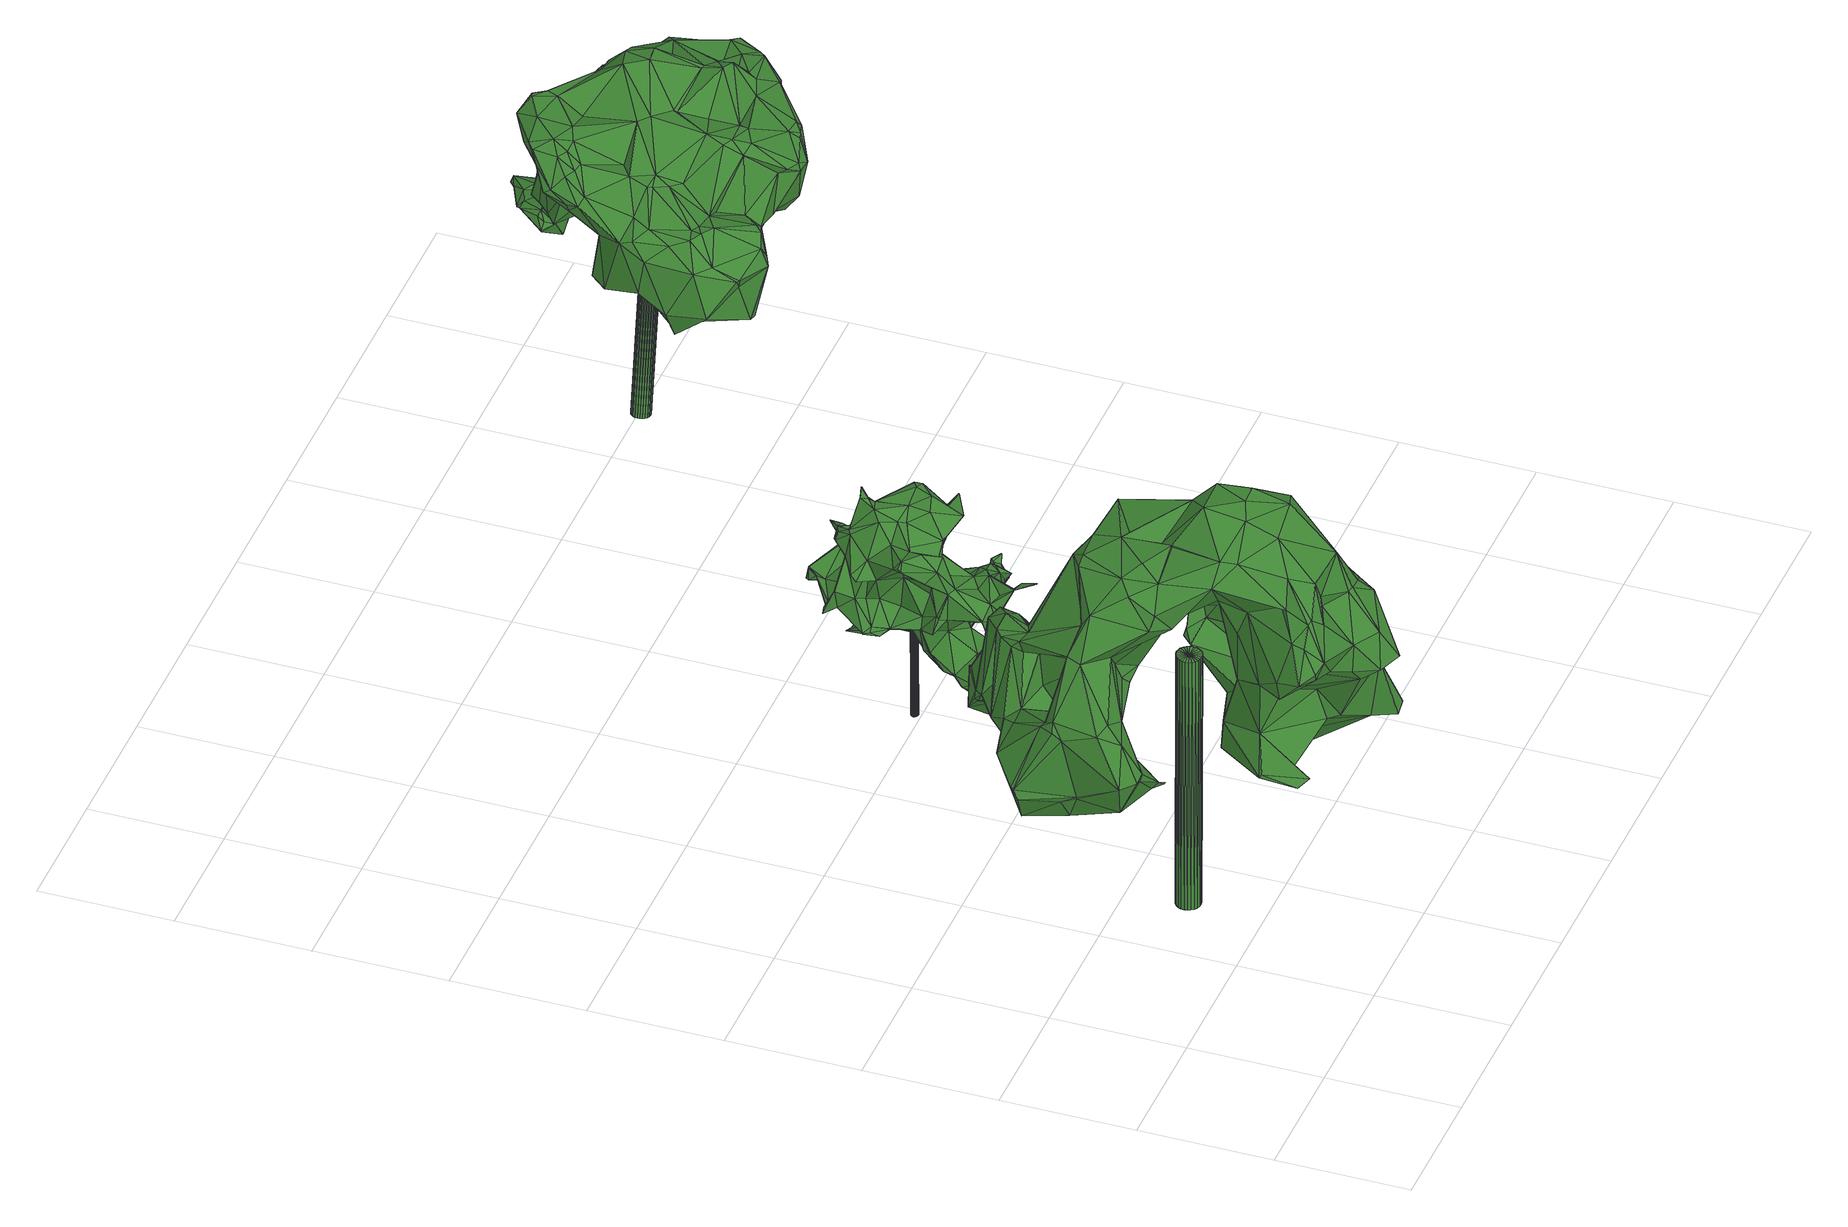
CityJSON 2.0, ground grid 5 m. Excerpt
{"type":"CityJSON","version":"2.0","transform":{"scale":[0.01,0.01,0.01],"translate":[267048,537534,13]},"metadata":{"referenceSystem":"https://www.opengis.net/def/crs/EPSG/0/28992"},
"CityObjects":{
"tree1":{"type":"SolitaryVegetationObject","attributes":{"gtid":141,"crown_width_m":13.5,"crown_median_z":24.14,"crown_r50_m":0.479,"crown_porosity":0.883,"trunk_H_m":10.76,"trunk_DBH_m":0.924,"trunk_radius_m":0.462,"trunk_base_height_m":13.38,"original_gtid":"157"},"geometry":[{"type":"Solid","lod":"3","boundaries":[[[[0,1,2]],[[0,3,1]],[[4,5,6]],[[7,8,9]],[[10,11,12]],[[13,14,15]],[[16,17,18]],[[19,20,21]],[[22,23,24]],[[25,26,27]],[[28,29,30]],[[31,32,33]],[[34,35,36]],[[20,37,26]],[[38,39,40]],[[21,41,42]],[[43,44,45]],[[46,47,48]],[[49,50,51]],[[52,48,53]],[[54,51,55]],[[56,57,16]],[[53,48,47]],[[58,42,59]],[[60,61,62]],[[60,62,63]],[[64,65,66]],[[67,68,69]],[[20,70,37]],[[20,19,70]],[[71,48,52]],[[72,73,74]],[[75,76,77]],[[78,79,80]],[[1,81,2]],[[82,83,84]],[[63,85,60]],[[86,87,88]],[[89,90,91]],[[92,93,94]],[[95,96,97]],[[98,99,100]],[[101,102,103]],[[104,105,106]],[[107,106,105]],[[108,56,18]],[[109,78,110]],[[89,78,109]],[[38,111,39]],[[54,40,39]],[[112,113,114]],[[115,5,116]],[[8,7,81]],[[35,117,36]],[[45,44,118]],[[119,118,44]],[[60,110,61]],[[110,78,61]],[[120,69,121]],[[122,120,121]],[[59,123,58]],[[109,124,125]],[[110,124,109]],[[126,127,94]],[[117,118,36]],[[80,61,78]],[[1,8,81]],[[59,42,128]],[[62,61,80]],[[129,130,131]],[[16,57,132]],[[15,133,134]],[[22,135,74]],[[136,10,12]],[[5,115,137]],[[5,137,138]],[[139,11,99]],[[70,140,141]],[[142,84,83]],[[9,143,127]],[[83,144,142]],[[3,137,1]],[[145,50,49]],[[146,147,148]],[[91,149,144]],[[142,144,149]],[[1,137,150]],[[151,152,153]],[[154,152,151]],[[155,13,156]],[[132,57,157]],[[31,158,32]],[[114,92,112]],[[134,133,159]],[[15,159,133]],[[51,54,53]],[[49,51,53]],[[160,36,161]],[[162,8,163]],[[162,163,63]],[[108,147,146]],[[164,105,104]],[[165,166,167]],[[42,58,21]],[[19,21,58]],[[120,168,25]],[[96,169,170]],[[47,49,53]],[[17,148,147]],[[171,172,173]],[[170,173,172]],[[164,174,84]],[[82,84,174]],[[175,82,174]],[[66,97,64]],[[138,137,3]],[[176,157,177]],[[176,177,164]],[[119,164,104]],[[164,88,176]],[[12,11,139]],[[46,30,47]],[[178,47,30]],[[123,179,58]],[[69,180,121]],[[180,69,68]],[[177,181,175]],[[157,57,181]],[[50,182,51]],[[47,145,49]],[[183,145,47]],[[81,7,184]],[[30,46,28]],[[70,67,37]],[[53,54,52]],[[124,85,116]],[[81,184,2]],[[139,185,186]],[[187,188,184]],[[189,98,190]],[[191,102,192]],[[102,193,192]],[[177,157,181]],[[57,175,181]],[[56,175,57]],[[2,194,0]],[[195,194,2]],[[135,72,74]],[[196,127,197]],[[94,127,196]],[[23,198,24]],[[138,3,199]],[[200,201,202]],[[203,204,205]],[[204,66,205]],[[54,71,52]],[[206,111,38]],[[112,92,131]],[[66,65,14]],[[90,34,160]],[[90,160,91]],[[198,23,172]],[[99,207,100]],[[115,116,85]],[[115,85,63]],[[60,85,110]],[[110,85,124]],[[27,120,25]],[[69,120,27]],[[50,183,182]],[[183,50,145]],[[208,51,182]],[[208,182,10]],[[123,209,210]],[[127,126,9]],[[173,169,117]],[[92,196,131]],[[199,211,212]],[[213,10,136]],[[214,215,216]],[[120,122,167]],[[182,217,10]],[[125,218,219]],[[220,190,221]],[[54,222,71]],[[170,74,73]],[[170,73,96]],[[165,215,214]],[[189,195,223]],[[130,224,131]],[[88,164,44]],[[221,225,226]],[[141,226,225]],[[131,193,112]],[[22,74,23]],[[227,228,229]],[[227,229,184]],[[71,222,230]],[[20,231,21]],[[9,232,143]],[[8,143,232]],[[8,232,9]],[[158,233,32]],[[234,233,158]],[[114,93,92]],[[111,222,39]],[[64,235,233]],[[159,65,64]],[[100,190,98]],[[180,190,100]],[[19,140,70]],[[101,236,102]],[[222,54,39]],[[119,44,164]],[[101,237,236]],[[31,94,158]],[[126,94,31]],[[95,169,96]],[[43,45,95]],[[0,141,140]],[[192,238,191]],[[112,193,113]],[[0,199,3]],[[157,87,132]],[[158,93,239]],[[131,79,240]],[[146,241,191]],[[242,222,206]],[[212,138,199]],[[212,5,138]],[[15,65,159]],[[86,155,243]],[[150,163,8]],[[83,82,244]],[[38,245,210]],[[245,38,246]],[[47,178,217]],[[153,219,198]],[[10,217,11]],[[11,217,247]],[[76,198,219]],[[136,12,186]],[[38,210,206]],[[55,51,248]],[[55,248,10]],[[140,199,0]],[[165,249,250]],[[164,84,105]],[[233,239,159]],[[74,170,172]],[[45,169,95]],[[238,244,82]],[[82,146,238]],[[210,251,123]],[[116,218,124]],[[222,111,206]],[[4,6,235]],[[99,11,247]],[[252,4,75]],[[153,152,125]],[[253,88,44]],[[118,117,169]],[[118,169,45]],[[143,254,197]],[[127,143,197]],[[9,187,7]],[[184,7,187]],[[180,68,221]],[[17,108,18]],[[123,255,209]],[[154,35,256]],[[154,256,109]],[[16,257,17]],[[148,17,257]],[[132,257,16]],[[109,256,258]],[[34,258,256]],[[100,247,259]],[[27,67,69]],[[185,223,184]],[[229,185,184]],[[40,213,38]],[[148,243,260]],[[155,260,243]],[[91,240,89]],[[160,34,36]],[[67,225,68]],[[104,118,119]],[[104,106,118]],[[116,5,77]],[[252,77,5]],[[188,261,31]],[[36,118,161]],[[171,198,172]],[[146,148,241]],[[134,239,93]],[[139,186,12]],[[159,64,233]],[[213,55,10]],[[259,121,100]],[[100,121,180]],[[129,144,130]],[[262,263,32]],[[130,144,192]],[[212,263,5]],[[23,74,172]],[[106,149,160]],[[106,142,149]],[[101,103,264]],[[251,265,123]],[[211,140,179]],[[135,75,4]],[[22,75,135]],[[193,131,224]],[[97,204,266]],[[97,266,200]],[[211,265,263]],[[237,101,264]],[[200,266,201]],[[201,266,204]],[[37,67,26]],[[27,26,67]],[[195,141,194]],[[195,189,141]],[[54,55,40]],[[213,40,55]],[[41,21,267]],[[21,231,267]],[[180,221,190]],[[157,176,87]],[[178,247,217]],[[66,204,97]],[[144,83,244]],[[192,193,224]],[[224,130,192]],[[95,97,43]],[[149,91,160]],[[43,202,253]],[[202,203,253]],[[205,66,155]],[[89,240,79]],[[16,18,56]],[[238,146,191]],[[211,199,140]],[[102,191,103]],[[165,250,209]],[[209,250,210]],[[42,41,128]],[[268,215,128]],[[128,215,59]],[[97,200,202]],[[97,202,43]],[[84,142,105]],[[107,105,142]],[[204,203,202]],[[204,202,201]],[[58,179,19]],[[107,142,106]],[[122,249,165]],[[165,214,216]],[[216,268,165]],[[41,167,166]],[[41,166,268]],[[216,215,268]],[[94,93,158]],[[106,160,161]],[[89,79,78]],[[257,132,87]],[[28,269,29]],[[259,29,269]],[[209,215,165]],[[211,123,265]],[[120,167,168]],[[89,258,90]],[[70,225,67]],[[255,59,215]],[[47,217,183]],[[270,13,134]],[[13,270,156]],[[41,267,167]],[[168,167,267]],[[26,25,231]],[[26,231,20]],[[185,139,223]],[[248,51,208]],[[248,208,10]],[[252,75,77]],[[153,125,219]],[[268,166,165]],[[136,271,213]],[[62,143,63]],[[131,196,79]],[[80,79,196]],[[94,196,92]],[[1,150,8]],[[241,148,272]],[[241,272,264]],[[206,273,242]],[[0,194,141]],[[153,198,171]],[[38,271,246]],[[123,211,179]],[[255,215,209]],[[93,114,264]],[[274,203,275]],[[274,275,88]],[[237,264,114]],[[211,263,212]],[[106,161,118]],[[15,14,65]],[[134,93,270]],[[175,56,108]],[[175,108,82]],[[62,80,254]],[[143,62,254]],[[117,171,173]],[[108,146,82]],[[242,46,48]],[[177,174,164]],[[175,174,177]],[[231,168,267]],[[90,258,34]],[[231,25,168]],[[122,165,167]],[[228,31,33]],[[245,33,32]],[[43,253,44]],[[35,171,117]],[[196,254,80]],[[196,197,254]],[[228,188,31]],[[227,188,228]],[[184,188,227]],[[126,261,9]],[[187,261,188]],[[187,9,261]],[[126,31,261]],[[178,30,247]],[[134,13,15]],[[86,88,275]],[[137,115,276]],[[156,260,155]],[[99,223,139]],[[98,223,99]],[[98,189,223]],[[277,141,220]],[[277,220,221]],[[59,255,123]],[[159,239,134]],[[184,195,2]],[[223,195,184]],[[28,46,269]],[[141,278,226]],[[48,71,230]],[[242,48,230]],[[242,230,222]],[[63,163,115]],[[75,279,76]],[[66,14,155]],[[13,155,14]],[[137,276,163]],[[115,163,276]],[[176,88,87]],[[19,179,140]],[[205,275,203]],[[114,236,237]],[[236,114,102]],[[144,280,192]],[[96,73,97]],[[100,207,247]],[[64,72,235]],[[210,245,251]],[[99,247,207]],[[235,72,4]],[[4,72,135]],[[169,173,170]],[[97,73,64]],[[72,64,73]],[[198,279,24]],[[76,279,198]],[[277,278,141]],[[221,68,225]],[[144,129,91]],[[131,91,129]],[[91,131,240]],[[234,158,239]],[[234,239,233]],[[141,189,220]],[[281,277,221]],[[220,189,190]],[[268,128,41]],[[124,218,125]],[[252,5,4]],[[76,219,218]],[[77,76,218]],[[77,218,116]],[[38,213,271]],[[246,271,229]],[[17,147,108]],[[86,275,155]],[[205,155,275]],[[32,233,6]],[[262,32,6]],[[210,250,206]],[[247,30,29]],[[247,29,259]],[[141,225,70]],[[242,269,46]],[[121,259,269]],[[273,269,242]],[[121,269,122]],[[122,269,273]],[[171,35,154]],[[171,154,151]],[[171,151,153]],[[34,256,35]],[[229,271,185]],[[264,103,241]],[[191,241,103]],[[87,282,257]],[[257,282,86]],[[87,86,282]],[[75,22,279]],[[281,278,277]],[[235,6,233]],[[182,183,217]],[[262,6,263]],[[263,6,5]],[[245,32,263]],[[253,203,274]],[[253,274,88]],[[228,33,245]],[[143,8,162]],[[143,162,63]],[[245,246,229]],[[229,228,245]],[[206,249,273]],[[250,249,206]],[[109,258,89]],[[226,283,221]],[[281,221,283]],[[122,273,249]],[[278,281,283]],[[278,283,226]],[[156,270,272]],[[264,272,93]],[[270,93,272]],[[251,245,265]],[[263,265,245]],[[272,148,260]],[[272,260,156]],[[137,163,150]],[[102,113,193]],[[24,279,22]],[[257,86,243]],[[257,243,148]],[[114,113,102]],[[244,280,144]],[[238,280,244]],[[192,280,238]],[[125,152,109]],[[109,152,154]],[[136,186,271]],[[186,185,271]],[[284,285,286]],[[284,286,287]],[[287,286,288]],[[287,288,289]],[[286,285,290]],[[286,290,288]],[[288,290,291]],[[288,291,289]],[[290,285,292]],[[290,292,291]],[[291,292,293]],[[291,293,289]],[[292,285,294]],[[292,294,293]],[[293,294,295]],[[293,295,289]],[[294,285,296]],[[294,296,295]],[[295,296,297]],[[295,297,289]],[[296,285,298]],[[296,298,297]],[[297,298,299]],[[297,299,289]],[[298,285,300]],[[298,300,299]],[[299,300,301]],[[299,301,289]],[[300,285,302]],[[300,302,301]],[[301,302,303]],[[301,303,289]],[[302,285,304]],[[302,304,303]],[[303,304,305]],[[303,305,289]],[[304,285,306]],[[304,306,305]],[[305,306,307]],[[305,307,289]],[[306,285,308]],[[306,308,307]],[[307,308,309]],[[307,309,289]],[[308,285,310]],[[308,310,309]],[[309,310,311]],[[309,311,289]],[[310,285,312]],[[310,312,311]],[[311,312,313]],[[311,313,289]],[[312,285,314]],[[312,314,313]],[[313,314,315]],[[313,315,289]],[[314,285,316]],[[314,316,315]],[[315,316,317]],[[315,317,289]],[[316,285,318]],[[316,318,317]],[[317,318,319]],[[317,319,289]],[[318,285,320]],[[318,320,319]],[[319,320,321]],[[319,321,289]],[[320,285,322]],[[320,322,321]],[[321,322,323]],[[321,323,289]],[[322,285,324]],[[322,324,323]],[[323,324,325]],[[323,325,289]],[[324,285,326]],[[324,326,325]],[[325,326,327]],[[325,327,289]],[[326,285,328]],[[326,328,327]],[[327,328,329]],[[327,329,289]],[[328,285,330]],[[328,330,329]],[[329,330,331]],[[329,331,289]],[[330,285,332]],[[330,332,331]],[[331,332,333]],[[331,333,289]],[[332,285,284]],[[332,284,333]],[[333,284,287]],[[333,287,289]]]]}]},
"tree2":{"type":"SolitaryVegetationObject","attributes":{"gtid":375,"crown_width_m":6.68,"crown_median_z":18.55,"crown_r50_m":0.327,"crown_porosity":0.914,"trunk_H_m":5.28,"trunk_DBH_m":0.259,"trunk_radius_m":0.129,"trunk_base_height_m":13.27,"original_gtid":"418"},"geometry":[{"type":"Solid","lod":"3","boundaries":[[[[334,335,336]],[[337,338,339]],[[340,341,342]],[[343,344,345]],[[343,345,346]],[[347,348,349]],[[350,351,352]],[[353,354,355]],[[356,355,354]],[[357,358,359]],[[360,361,362]],[[348,363,364]],[[365,366,367]],[[368,358,369]],[[370,371,372]],[[373,374,375]],[[376,377,378]],[[378,379,376]],[[380,381,382]],[[383,381,380]],[[384,385,386]],[[370,387,371]],[[388,389,390]],[[391,356,354]],[[392,338,393]],[[394,395,396]],[[344,397,398]],[[399,397,344]],[[400,399,344]],[[343,400,344]],[[401,402,403]],[[404,405,406]],[[407,392,408]],[[409,410,411]],[[412,413,414]],[[414,406,405]],[[415,416,417]],[[418,419,420]],[[401,419,418]],[[391,354,421]],[[422,423,424]],[[425,426,384]],[[427,404,428]],[[429,430,431]],[[432,433,344]],[[340,434,435]],[[436,437,334]],[[382,381,438]],[[409,439,410]],[[440,441,412]],[[442,443,422]],[[444,408,392]],[[422,443,445]],[[340,446,434]],[[421,447,448]],[[449,450,451]],[[353,452,432]],[[355,356,452]],[[453,452,356]],[[360,453,454]],[[455,456,457]],[[360,346,361]],[[389,458,459]],[[346,362,361]],[[460,424,423]],[[461,462,463]],[[464,394,396]],[[425,465,466]],[[384,386,467]],[[468,467,386]],[[355,452,353]],[[469,470,471]],[[362,453,360]],[[398,397,472]],[[473,474,475]],[[423,476,460]],[[477,478,479]],[[348,479,478]],[[480,481,482]],[[483,484,485]],[[334,486,335]],[[487,486,334]],[[380,455,466]],[[425,466,455]],[[461,463,488]],[[466,465,489]],[[490,491,492]],[[493,440,494]],[[456,336,335]],[[444,392,495]],[[428,394,464]],[[398,432,344]],[[406,447,386]],[[470,496,497]],[[498,488,463]],[[410,499,411]],[[420,419,483]],[[353,472,500]],[[495,378,377]],[[501,458,502]],[[352,503,504]],[[505,443,442]],[[428,404,395]],[[460,458,389]],[[506,458,460]],[[507,367,370]],[[337,367,507]],[[430,508,509]],[[510,511,341]],[[512,513,489]],[[393,514,392]],[[420,390,515]],[[335,457,456]],[[516,351,517]],[[491,518,492]],[[482,481,519]],[[407,338,392]],[[456,380,336]],[[380,456,455]],[[444,520,477]],[[501,502,521]],[[501,521,522]],[[461,523,462]],[[451,462,523]],[[468,358,524]],[[468,369,358]],[[525,526,527]],[[528,369,468]],[[492,529,511]],[[513,530,531]],[[493,379,532]],[[391,454,453]],[[353,500,354]],[[375,533,373]],[[412,534,527]],[[488,523,461]],[[394,428,395]],[[535,457,504]],[[435,446,536]],[[434,446,435]],[[390,459,515]],[[480,537,481]],[[538,522,539]],[[538,501,522]],[[376,449,377]],[[390,389,459]],[[377,540,495]],[[541,542,412]],[[499,347,349]],[[543,485,544]],[[529,477,347]],[[545,546,421]],[[547,548,352]],[[350,352,548]],[[549,550,426]],[[519,504,482]],[[500,551,354]],[[552,395,553]],[[396,395,552]],[[514,393,378]],[[554,555,556]],[[556,555,427]],[[472,417,528]],[[511,342,492]],[[439,409,519]],[[365,367,337]],[[463,462,557]],[[539,558,401]],[[493,494,379]],[[559,342,341]],[[491,407,518]],[[417,560,528]],[[384,465,425]],[[512,465,384]],[[561,491,490]],[[514,495,392]],[[549,562,553]],[[525,527,563]],[[445,387,366]],[[491,564,339]],[[491,561,564]],[[557,462,565]],[[566,567,430]],[[400,545,568]],[[378,495,514]],[[538,458,501]],[[569,570,534]],[[569,534,405]],[[374,571,572]],[[493,568,448]],[[505,573,443]],[[540,520,495]],[[444,495,520]],[[574,560,416]],[[521,342,522]],[[511,536,342]],[[446,342,536]],[[520,540,477]],[[557,565,488]],[[383,380,575]],[[469,576,470]],[[577,578,576]],[[445,423,422]],[[446,340,342]],[[579,580,359]],[[579,359,368]],[[581,438,582]],[[583,439,584]],[[354,551,421]],[[360,454,400]],[[549,352,562]],[[544,485,484]],[[373,585,374]],[[565,585,373]],[[415,399,493]],[[415,417,399]],[[490,502,458]],[[490,458,561]],[[411,586,409]],[[474,519,586]],[[380,436,336]],[[382,436,380]],[[576,469,577]],[[401,558,402]],[[543,544,587]],[[375,494,533]],[[348,364,349]],[[436,588,437]],[[463,557,498]],[[391,453,356]],[[557,488,498]],[[451,525,517]],[[565,462,585]],[[411,349,364]],[[555,554,552]],[[350,548,351]],[[539,589,558]],[[368,359,358]],[[559,583,584]],[[568,545,421]],[[459,458,538]],[[376,590,571]],[[427,569,404]],[[583,341,439]],[[455,426,425]],[[560,417,416]],[[566,581,591]],[[547,363,548]],[[573,532,445]],[[573,445,443]],[[500,592,447]],[[386,447,592]],[[525,563,553]],[[334,588,402]],[[506,561,458]],[[589,593,594]],[[490,492,342]],[[348,478,595]],[[377,595,478]],[[447,551,500]],[[523,541,526]],[[382,566,588]],[[402,588,566]],[[484,430,544]],[[594,593,487]],[[487,522,596]],[[377,478,540]],[[390,543,388]],[[597,587,389]],[[341,511,499]],[[342,598,522]],[[415,532,599]],[[415,493,532]],[[523,526,451]],[[572,590,600]],[[560,368,369]],[[560,369,528]],[[597,389,388]],[[445,366,423]],[[451,450,462]],[[402,566,484]],[[403,402,484]],[[497,531,530]],[[555,569,427]],[[405,404,569]],[[373,533,523]],[[383,438,381]],[[414,405,534]],[[531,601,489]],[[531,489,513]],[[470,576,591]],[[588,436,382]],[[466,575,380]],[[575,466,601]],[[601,466,489]],[[421,551,447]],[[554,556,602]],[[472,353,398]],[[404,385,395]],[[406,386,385]],[[404,406,385]],[[406,414,447]],[[448,447,414]],[[575,601,383]],[[357,603,530]],[[471,530,603]],[[471,470,497]],[[539,604,538]],[[549,426,605]],[[549,605,352]],[[352,605,503]],[[468,592,528]],[[535,455,457]],[[386,592,468]],[[544,429,587]],[[429,544,430]],[[473,547,474]],[[552,553,563]],[[547,519,474]],[[547,352,519]],[[352,504,519]],[[523,488,565]],[[523,565,373]],[[491,339,407]],[[503,455,535]],[[503,535,504]],[[505,587,429]],[[469,606,577]],[[490,342,521]],[[490,521,502]],[[371,387,532]],[[445,532,387]],[[365,337,607]],[[348,347,479]],[[477,479,347]],[[334,437,588]],[[374,600,375]],[[444,407,408]],[[399,417,397]],[[472,397,417]],[[370,372,378]],[[485,543,420]],[[485,420,483]],[[608,543,587]],[[608,597,543]],[[543,597,388]],[[608,587,597]],[[368,574,579]],[[403,419,401]],[[503,605,455]],[[559,584,519]],[[481,559,519]],[[580,357,359]],[[595,351,348]],[[357,513,358]],[[510,341,340]],[[559,598,342]],[[554,396,552]],[[460,389,587]],[[337,339,607]],[[431,505,429]],[[365,607,366]],[[609,448,414]],[[476,423,607]],[[476,607,339]],[[423,366,607]],[[536,510,435]],[[511,510,536]],[[435,510,340]],[[357,530,513]],[[339,338,407]],[[415,574,416]],[[483,419,403]],[[422,424,442]],[[505,442,424]],[[460,587,424]],[[505,424,587]],[[532,573,599]],[[367,366,387]],[[370,367,387]],[[524,358,467]],[[468,524,467]],[[571,590,572]],[[352,610,516]],[[351,516,610]],[[352,351,610]],[[430,567,508]],[[399,568,493]],[[400,568,399]],[[567,611,508]],[[541,523,533]],[[412,526,541]],[[516,517,553]],[[525,553,517]],[[553,395,549]],[[426,550,384]],[[549,395,550]],[[385,384,550]],[[385,550,395]],[[415,599,574]],[[452,453,432]],[[433,346,345]],[[433,345,344]],[[362,432,453]],[[531,383,601]],[[612,383,531]],[[459,538,604]],[[457,335,613]],[[457,613,504]],[[570,555,552]],[[570,527,534]],[[480,504,613]],[[497,530,471]],[[477,518,444]],[[499,529,347]],[[595,517,351]],[[594,558,589]],[[594,487,558]],[[475,586,473]],[[474,586,475]],[[519,409,586]],[[364,473,586]],[[411,364,586]],[[439,341,410]],[[378,372,379]],[[532,379,371]],[[372,371,379]],[[484,483,403]],[[420,543,390]],[[487,593,522]],[[589,522,593]],[[515,539,418]],[[401,418,539]],[[539,522,589]],[[420,515,418]],[[467,513,512]],[[467,512,384]],[[556,427,428]],[[555,570,569]],[[513,467,358]],[[609,413,441]],[[542,440,412]],[[494,440,542]],[[448,440,493]],[[412,441,413]],[[613,335,486]],[[500,472,528]],[[579,573,505]],[[346,400,343]],[[339,506,476]],[[564,506,339]],[[561,506,564]],[[460,476,506]],[[612,582,438]],[[400,346,360]],[[546,400,454]],[[546,454,391]],[[376,571,449]],[[376,379,375]],[[379,494,375]],[[374,572,600]],[[481,537,559]],[[516,553,562]],[[516,562,352]],[[341,499,410]],[[414,534,412]],[[596,537,480]],[[522,537,596]],[[431,579,505]],[[426,455,605]],[[338,337,614]],[[507,614,337]],[[507,370,614]],[[338,614,393]],[[378,393,614]],[[378,614,370]],[[402,558,334]],[[566,430,484]],[[591,581,582]],[[559,341,583]],[[362,346,433]],[[432,362,433]],[[500,528,592]],[[568,421,448]],[[525,451,526]],[[595,377,517]],[[519,584,439]],[[334,558,487]],[[431,580,579]],[[430,509,580]],[[430,580,431]],[[600,590,375]],[[375,590,376]],[[515,604,539]],[[459,604,515]],[[566,382,581]],[[552,563,527]],[[552,527,570]],[[497,496,615]],[[497,615,531]],[[470,591,496]],[[531,615,612]],[[496,612,615]],[[509,616,357]],[[591,576,578]],[[382,438,581]],[[603,357,616]],[[398,353,432]],[[471,603,616]],[[612,438,383]],[[407,444,518]],[[473,364,363]],[[473,363,547]],[[540,478,477]],[[548,348,351]],[[400,546,545]],[[548,363,348]],[[449,451,617]],[[449,617,377]],[[482,618,480]],[[482,504,618]],[[471,616,469]],[[509,357,580]],[[591,612,496]],[[591,578,566]],[[606,616,508]],[[469,616,606]],[[509,508,616]],[[412,527,526]],[[512,489,465]],[[411,499,349]],[[517,377,617]],[[517,617,451]],[[336,436,334]],[[480,618,504]],[[529,492,518]],[[529,518,477]],[[391,421,546]],[[591,582,612]],[[606,578,577]],[[508,578,606]],[[529,499,511]],[[609,414,413]],[[579,574,573]],[[374,585,571]],[[574,599,573]],[[449,571,585]],[[449,585,462]],[[368,560,574]],[[609,441,448]],[[448,441,440]],[[596,480,486]],[[613,486,480]],[[596,486,487]],[[566,611,567]],[[508,611,578]],[[566,578,611]],[[537,522,598]],[[537,598,559]],[[556,428,602]],[[464,602,428]],[[554,602,396]],[[464,396,602]],[[462,450,449]],[[541,533,542]],[[542,533,494]],[[619,620,621]],[[619,621,622]],[[622,621,623]],[[622,623,624]],[[621,620,625]],[[621,625,623]],[[623,625,626]],[[623,626,624]],[[625,620,627]],[[625,627,626]],[[626,627,628]],[[626,628,624]],[[627,620,629]],[[627,629,628]],[[628,629,630]],[[628,630,624]],[[629,620,631]],[[629,631,630]],[[630,631,632]],[[630,632,624]],[[631,620,633]],[[631,633,632]],[[632,633,634]],[[632,634,624]],[[633,620,635]],[[633,635,634]],[[634,635,636]],[[634,636,624]],[[635,620,637]],[[635,637,636]],[[636,637,638]],[[636,638,624]],[[637,620,639]],[[637,639,638]],[[638,639,640]],[[638,640,624]],[[639,620,641]],[[639,641,640]],[[640,641,642]],[[640,642,624]],[[641,620,643]],[[641,643,642]],[[642,643,644]],[[642,644,624]],[[643,620,645]],[[643,645,644]],[[644,645,646]],[[644,646,624]],[[645,620,647]],[[645,647,646]],[[646,647,648]],[[646,648,624]],[[647,620,649]],[[647,649,648]],[[648,649,650]],[[648,650,624]],[[649,620,651]],[[649,651,650]],[[650,651,652]],[[650,652,624]],[[651,620,653]],[[651,653,652]],[[652,653,654]],[[652,654,624]],[[653,620,655]],[[653,655,654]],[[654,655,656]],[[654,656,624]],[[655,620,657]],[[655,657,656]],[[656,657,658]],[[656,658,624]],[[657,620,659]],[[657,659,658]],[[658,659,660]],[[658,660,624]],[[659,620,661]],[[659,661,660]],[[660,661,662]],[[660,662,624]],[[661,620,663]],[[661,663,662]],[[662,663,664]],[[662,664,624]],[[663,620,665]],[[663,665,664]],[[664,665,666]],[[664,666,624]],[[665,620,667]],[[665,667,666]],[[666,667,668]],[[666,668,624]],[[667,620,619]],[[667,619,668]],[[668,619,622]],[[668,622,624]]]]}]},
"tree3":{"type":"SolitaryVegetationObject","attributes":{"gtid":240,"crown_width_m":11.12,"crown_median_z":23.62,"crown_r50_m":0.392,"crown_porosity":0.895,"trunk_H_m":9.96,"trunk_DBH_m":0.707,"trunk_radius_m":0.353,"trunk_base_height_m":13.66,"original_gtid":"269"},"geometry":[{"type":"Solid","lod":"3","boundaries":[[[[669,670,671]],[[672,673,674]],[[675,676,677]],[[678,679,680]],[[678,680,681]],[[682,683,684]],[[682,684,685]],[[686,687,688]],[[689,690,691]],[[692,693,694]],[[692,694,695]],[[696,693,697]],[[698,699,700]],[[701,702,703]],[[688,704,686]],[[705,706,699]],[[707,708,685]],[[709,710,711]],[[712,713,714]],[[715,689,716]],[[717,718,719]],[[720,721,722]],[[723,703,697]],[[724,717,725]],[[721,726,670]],[[675,677,727]],[[706,705,707]],[[682,685,708]],[[728,729,730]],[[725,731,732]],[[733,734,735]],[[736,737,722]],[[723,692,738]],[[739,740,727]],[[699,690,705]],[[715,705,690]],[[741,671,742]],[[741,742,743]],[[744,745,746]],[[747,748,749]],[[750,751,752]],[[750,752,713]],[[721,670,669]],[[707,705,708]],[[741,743,726]],[[753,754,755]],[[756,671,757]],[[670,726,743]],[[758,759,760]],[[761,762,763]],[[672,764,765]],[[766,767,768]],[[724,767,717]],[[767,769,717]],[[766,770,767]],[[771,772,773]],[[774,775,776]],[[777,778,773]],[[779,701,723]],[[723,738,779]],[[716,780,781]],[[774,776,731]],[[782,783,746]],[[751,774,752]],[[670,742,671]],[[743,742,670]],[[784,785,674]],[[695,786,787]],[[788,747,749]],[[789,727,790]],[[709,741,726]],[[676,791,736]],[[737,736,791]],[[792,781,780]],[[793,703,702]],[[794,795,686]],[[796,797,798]],[[747,799,748]],[[800,801,802]],[[803,774,804]],[[805,806,689]],[[807,808,809]],[[797,810,811]],[[669,722,721]],[[706,684,812]],[[813,814,815]],[[816,683,682]],[[693,692,723]],[[753,817,802]],[[798,802,817]],[[818,795,819]],[[686,795,818]],[[820,821,804]],[[820,822,821]],[[823,824,765]],[[771,773,735]],[[674,785,672]],[[756,669,671]],[[698,824,691]],[[768,825,826]],[[693,723,697]],[[800,798,797]],[[735,773,733]],[[827,828,829]],[[830,831,789]],[[690,699,691]],[[832,800,797]],[[785,764,672]],[[833,689,691]],[[834,772,835]],[[836,837,793]],[[711,838,757]],[[730,702,701]],[[779,730,701]],[[779,738,839]],[[834,835,840]],[[841,840,835]],[[804,755,820]],[[842,782,672]],[[843,776,775]],[[788,844,845]],[[846,784,674]],[[847,848,849]],[[850,844,851]],[[852,682,740]],[[836,853,837]],[[854,722,737]],[[811,810,805]],[[855,832,856]],[[832,823,856]],[[778,857,858]],[[732,776,843]],[[732,731,776]],[[803,775,774]],[[697,703,837]],[[859,773,778]],[[792,860,781]],[[861,846,862]],[[863,864,801]],[[673,672,782]],[[787,786,865]],[[787,865,866]],[[755,754,820]],[[792,770,860]],[[867,799,747]],[[824,698,842]],[[816,739,677]],[[822,868,869]],[[759,870,728]],[[786,694,871]],[[695,694,786]],[[814,872,873]],[[765,824,842]],[[765,842,672]],[[874,875,819]],[[834,840,876]],[[706,812,700]],[[699,706,700]],[[687,877,688]],[[878,879,880]],[[878,881,879]],[[819,838,874]],[[861,784,846]],[[882,784,861]],[[803,883,843]],[[775,803,843]],[[696,884,693]],[[871,693,884]],[[885,754,753]],[[883,748,843]],[[871,694,693]],[[720,726,721]],[[786,871,886]],[[830,887,831]],[[780,810,796]],[[796,810,797]],[[799,867,888]],[[735,848,847]],[[845,734,889]],[[890,891,868]],[[752,719,713]],[[787,738,695]],[[832,797,811]],[[695,738,692]],[[701,703,723]],[[796,892,893]],[[712,714,894]],[[685,684,707]],[[707,684,706]],[[801,895,870]],[[896,850,897]],[[752,774,731]],[[744,746,841]],[[716,781,898]],[[873,771,899]],[[784,882,864]],[[900,892,817]],[[714,892,900]],[[763,901,682]],[[762,901,763]],[[902,848,734]],[[902,734,845]],[[903,904,847]],[[830,789,790]],[[801,759,802]],[[871,905,896]],[[871,896,886]],[[850,906,902]],[[902,845,850]],[[800,802,798]],[[842,783,782]],[[907,908,808]],[[847,771,735]],[[904,909,847]],[[910,687,876]],[[786,897,865]],[[889,747,788]],[[889,788,845]],[[905,911,849]],[[911,903,849]],[[682,708,763]],[[794,683,816]],[[676,816,677]],[[841,746,912]],[[886,896,786]],[[897,786,896]],[[698,691,699]],[[696,911,905]],[[705,763,708]],[[867,747,889]],[[913,791,914]],[[785,784,863]],[[915,858,675]],[[762,898,807]],[[916,863,801]],[[916,801,800]],[[793,837,703]],[[917,880,879]],[[882,880,917]],[[915,675,918]],[[757,838,919]],[[757,919,756]],[[781,860,770]],[[847,909,771]],[[752,725,719]],[[739,852,740]],[[774,751,804]],[[920,730,779]],[[678,829,679]],[[681,829,678]],[[684,683,794]],[[862,881,878]],[[900,753,894]],[[700,812,686]],[[794,686,812]],[[794,812,684]],[[756,919,669]],[[771,921,772]],[[679,829,828]],[[744,872,745]],[[778,777,857]],[[757,671,709]],[[766,781,770]],[[807,768,808]],[[839,922,923]],[[782,746,673]],[[759,753,802]],[[878,880,861]],[[843,748,924]],[[803,804,821]],[[674,925,846]],[[883,803,821]],[[849,902,906]],[[777,834,876]],[[676,795,816]],[[869,866,865]],[[807,781,766]],[[823,765,856]],[[761,716,898]],[[903,853,904]],[[793,879,881]],[[854,913,874]],[[714,893,892]],[[854,926,722]],[[862,878,861]],[[728,760,759]],[[859,778,681]],[[910,927,928]],[[841,927,840]],[[841,912,927]],[[714,713,929]],[[922,891,890]],[[824,930,691]],[[730,760,728]],[[669,919,722]],[[736,722,919]],[[931,929,769]],[[780,929,931]],[[825,888,826]],[[888,932,826]],[[727,740,790]],[[717,719,725]],[[928,746,933]],[[764,855,856]],[[934,833,930]],[[934,930,805]],[[874,838,711]],[[799,924,748]],[[698,700,704]],[[766,768,807]],[[920,758,760]],[[819,935,919]],[[873,872,921]],[[724,768,767]],[[917,864,882]],[[936,809,762]],[[807,809,936]],[[807,936,762]],[[863,784,864]],[[818,687,686]],[[674,673,925]],[[761,763,715]],[[705,715,763]],[[832,805,930]],[[843,924,732]],[[835,772,744]],[[767,792,769]],[[858,915,937]],[[858,937,778]],[[839,923,920]],[[877,783,938]],[[905,906,850]],[[905,850,896]],[[939,940,808]],[[941,827,889]],[[863,855,785]],[[916,855,863]],[[698,783,842]],[[735,734,848]],[[738,922,839]],[[785,855,764]],[[787,922,738]],[[866,922,787]],[[800,855,916]],[[855,800,832]],[[752,731,725]],[[920,779,839]],[[941,889,734]],[[727,677,739]],[[869,891,866]],[[869,868,891]],[[791,819,942]],[[791,818,819]],[[875,942,819]],[[754,885,890]],[[890,820,754]],[[890,943,820]],[[930,833,691]],[[850,851,897]],[[851,865,897]],[[697,911,696]],[[939,727,940]],[[871,884,905]],[[696,905,884]],[[764,856,765]],[[777,772,834]],[[849,848,902]],[[854,791,913]],[[737,791,854]],[[712,753,755]],[[851,844,944]],[[845,844,850]],[[676,818,791]],[[712,894,753]],[[798,892,796]],[[934,945,689]],[[722,926,720]],[[750,712,751]],[[713,712,750]],[[919,935,736]],[[795,736,935]],[[732,924,725]],[[771,909,899]],[[725,924,724]],[[859,946,773]],[[733,773,946]],[[755,804,751]],[[808,826,932]],[[715,690,689]],[[746,928,912]],[[907,727,908]],[[793,873,836]],[[910,928,933]],[[933,687,910]],[[746,783,933]],[[831,887,809]],[[789,831,908]],[[853,836,904]],[[881,814,873]],[[881,873,793]],[[929,947,769]],[[713,947,929]],[[904,899,909]],[[920,760,730]],[[849,906,905]],[[744,921,872]],[[744,772,921]],[[836,873,899]],[[761,715,716]],[[876,927,910]],[[749,883,944]],[[676,675,858]],[[724,924,768]],[[714,929,893]],[[929,780,893]],[[801,864,895]],[[801,870,759]],[[877,933,783]],[[687,933,877]],[[942,914,791]],[[751,712,755]],[[671,741,709]],[[946,859,679]],[[900,817,753]],[[759,885,753]],[[824,823,930]],[[736,795,676]],[[901,809,887]],[[883,821,822]],[[869,851,944]],[[869,865,851]],[[931,769,792]],[[673,746,745]],[[749,748,883]],[[919,838,819]],[[942,875,914]],[[794,816,795]],[[832,930,823]],[[681,680,859]],[[679,859,680]],[[814,745,872]],[[873,921,771]],[[817,892,798]],[[757,709,711]],[[709,726,720]],[[758,923,890]],[[827,829,948]],[[681,948,829]],[[777,773,772]],[[702,729,793]],[[879,793,729]],[[819,795,935]],[[889,949,867]],[[948,867,949]],[[903,911,853]],[[911,697,853]],[[719,718,713]],[[730,729,702]],[[713,718,947]],[[849,903,847]],[[716,689,780]],[[932,675,939]],[[932,939,808]],[[894,714,900]],[[769,718,717]],[[769,947,718]],[[828,827,950]],[[759,758,885]],[[788,749,844]],[[944,844,749]],[[874,914,875]],[[913,914,874]],[[807,898,781]],[[944,883,822]],[[814,813,745]],[[925,673,745]],[[925,745,813]],[[822,869,944]],[[922,866,891]],[[676,857,818]],[[861,880,882]],[[862,846,925]],[[862,925,813]],[[939,675,727]],[[762,809,901]],[[727,789,908]],[[924,825,768]],[[888,825,924]],[[888,924,799]],[[810,806,805]],[[937,915,681]],[[937,681,778]],[[686,704,700]],[[877,938,688]],[[890,868,943]],[[675,948,918]],[[915,918,681]],[[895,917,870]],[[895,864,917]],[[681,918,948]],[[943,868,820]],[[676,858,857]],[[820,868,822]],[[744,841,835]],[[928,927,912]],[[876,857,777]],[[818,857,687]],[[687,857,876]],[[879,870,917]],[[810,780,806]],[[948,932,888]],[[867,948,888]],[[948,675,932]],[[887,830,790]],[[934,689,833]],[[768,826,808]],[[879,729,870]],[[728,870,729]],[[832,811,805]],[[828,950,679]],[[679,950,946]],[[946,950,827]],[[951,926,854]],[[951,720,926]],[[783,704,938]],[[783,698,704]],[[938,704,688]],[[837,853,697]],[[899,904,836]],[[709,720,710]],[[805,689,945]],[[805,945,934]],[[948,949,827]],[[889,827,949]],[[931,792,780]],[[770,792,767]],[[762,761,898]],[[796,952,780]],[[893,780,952]],[[893,952,796]],[[734,733,953]],[[734,953,941]],[[885,758,890]],[[733,946,953]],[[827,953,946]],[[941,953,827]],[[940,907,808]],[[940,727,907]],[[809,808,908]],[[809,908,831]],[[689,806,780]],[[922,890,923]],[[840,927,876]],[[920,923,758]],[[816,852,739]],[[816,682,852]],[[887,740,901]],[[887,790,740]],[[901,740,682]],[[951,854,874]],[[951,710,720]],[[951,874,710]],[[874,711,710]],[[881,862,815]],[[881,815,814]],[[813,815,862]],[[954,955,956]],[[954,956,957]],[[957,956,958]],[[957,958,959]],[[956,955,960]],[[956,960,958]],[[958,960,961]],[[958,961,959]],[[960,955,962]],[[960,962,961]],[[961,962,963]],[[961,963,959]],[[962,955,964]],[[962,964,963]],[[963,964,965]],[[963,965,959]],[[964,955,966]],[[964,966,965]],[[965,966,967]],[[965,967,959]],[[966,955,968]],[[966,968,967]],[[967,968,969]],[[967,969,959]],[[968,955,970]],[[968,970,969]],[[969,970,971]],[[969,971,959]],[[970,955,972]],[[970,972,971]],[[971,972,973]],[[971,973,959]],[[972,955,974]],[[972,974,973]],[[973,974,975]],[[973,975,959]],[[974,955,976]],[[974,976,975]],[[975,976,977]],[[975,977,959]],[[976,955,978]],[[976,978,977]],[[977,978,979]],[[977,979,959]],[[978,955,980]],[[978,980,979]],[[979,980,981]],[[979,981,959]],[[980,955,982]],[[980,982,981]],[[981,982,983]],[[981,983,959]],[[982,955,984]],[[982,984,983]],[[983,984,985]],[[983,985,959]],[[984,955,986]],[[984,986,985]],[[985,986,987]],[[985,987,959]],[[986,955,988]],[[986,988,987]],[[987,988,989]],[[987,989,959]],[[988,955,990]],[[988,990,989]],[[989,990,991]],[[989,991,959]],[[990,955,992]],[[990,992,991]],[[991,992,993]],[[991,993,959]],[[992,955,994]],[[992,994,993]],[[993,994,995]],[[993,995,959]],[[994,955,996]],[[994,996,995]],[[995,996,997]],[[995,997,959]],[[996,955,998]],[[996,998,997]],[[997,998,999]],[[997,999,959]],[[998,955,1000]],[[998,1000,999]],[[999,1000,1001]],[[999,1001,959]],[[1000,955,1002]],[[1000,1002,1001]],[[1001,1002,1003]],[[1001,1003,959]],[[1002,955,954]],[[1002,954,1003]],[[1003,954,957]],[[1003,957,959]]]]}]}
},
"vertices":[
[343,976,1512],[459,905,1607],[510,1077,1578],[400,858,1582],[684,527,1400],[501,590,1610],[691,637,1418],[672,1083,1599],[647,972,1635],[886,1071,1604],[711,1411,1151],[599,1439,1206],[642,1411,1227],[927,821,1017],[955,655,848],[1006,558,922],[1400,787,616],[1312,754,656],[1400,744,638],[40,841,1236],[41,970,1188],[25,753,1045],[489,269,1285],[551,230,1278],[532,223,1316],[2,1114,929],[3,1132,967],[10,1143,972],[536,1412,902],[506,1408,932],[526,1451,898],[801,990,1426],[672,906,1335],[671,911,1334],[1052,199,1322],[918,131,1254],[963,75,1134],[50,1007,1205],[607,1151,1057],[618,1126,960],[622,1156,966],[83,771,907],[58,700,1064],[929,326,827],[1086,224,756],[938,280,848],[562,1409,876],[599,1512,805],[657,1326,726],[758,1513,760],[749,1559,868],[766,1493,820],[669,1295,709],[674,1359,729],[727,1214,805],[635,1341,865],[1453,763,588],[1448,754,545],[94,770,1182],[112,702,1065],[832,589,1756],[904,589,1760],[901,716,1750],[735,704,1767],[676,561,1112],[804,518,1025],[769,645,848],[90,1065,1194],[217,1208,1083],[107,1229,1027],[71,1013,1236],[632,1190,691],[599,455,1170],[601,450,1167],[522,350,1188],[566,323,1401],[605,277,1463],[627,365,1489],[1034,496,1661],[1087,654,1518],[1030,693,1648],[555,1078,1595],[1452,535,871],[1401,412,943],[1373,378,899],[752,558,1733],[1087,662,688],[1281,519,555],[1105,446,581],[1055,423,1492],[1066,259,1352],[1172,411,1256],[1089,840,1420],[1140,885,1235],[998,907,1428],[922,362,949],[781,431,1029],[693,486,888],[450,1339,1254],[484,1367,1254],[334,1333,995],[1307,990,1064],[1312,901,1084],[1287,909,1065],[1181,143,771],[1212,242,775],[1093,210,1009],[1207,275,791],[1383,671,665],[919,287,1553],[911,453,1722],[612,1120,956],[1251,829,1300],[1267,824,1275],[1206,912,1222],[572,586,1678],[588,528,1671],[880,114,1122],[1057,182,1021],[1139,144,745],[89,1132,794],[250,1242,976],[229,1068,844],[235,821,1175],[752,440,1691],[718,293,1558],[908,1040,1544],[914,1042,1579],[93,704,1048],[1176,648,1236],[1270,728,1259],[1233,674,1372],[1398,747,547],[1007,661,1202],[1011,795,1080],[533,366,1247],[650,1321,1190],[472,774,1607],[374,752,1543],[560,1360,1272],[233,971,1379],[258,1027,1381],[1344,347,956],[842,784,1704],[1292,578,1066],[746,1562,866],[1313,631,961],[1265,711,701],[1150,786,779],[1173,354,1017],[527,853,1637],[795,296,1409],[764,290,1473],[682,249,1420],[915,243,1399],[995,713,792],[966,861,1019],[1374,506,494],[952,880,1406],[871,592,1185],[1105,300,1143],[1060,183,1025],[686,839,1614],[635,785,1654],[1289,327,629],[247,912,897],[193,870,883],[129,971,811],[75,986,901],[844,173,1095],[730,339,1164],[801,183,1264],[703,233,1209],[800,188,1152],[1290,430,685],[1398,572,636],[1343,487,504],[1360,464,518],[534,1464,899],[126,833,1232],[268,1262,1052],[1378,505,497],[719,1544,887],[716,1549,886],[614,1136,1543],[514,1263,1273],[620,1336,1232],[681,1088,1579],[725,1023,1512],[413,1259,1279],[418,1290,1248],[1301,825,1072],[1340,742,1116],[1301,784,1271],[353,1011,1456],[403,1025,1414],[1050,782,1516],[949,784,1556],[587,212,1330],[350,762,1491],[646,287,777],[611,318,753],[681,381,742],[843,618,670],[605,456,767],[818,671,694],[487,1023,945],[555,1264,1157],[712,1500,859],[245,904,1054],[501,889,1139],[341,900,1354],[434,711,1456],[638,1224,1093],[319,694,888],[281,703,912],[316,696,884],[583,1478,898],[672,376,1589],[628,272,1469],[399,1238,1251],[289,1206,1094],[674,1157,804],[469,1245,1283],[1286,746,1268],[117,1056,1194],[197,966,1197],[614,968,1452],[662,939,1359],[488,1165,1261],[630,1188,695],[85,931,928],[772,985,1553],[811,674,1305],[964,836,1411],[708,573,1282],[1307,973,1081],[1306,994,1068],[1351,624,1001],[1006,701,1234],[1101,540,1386],[1155,763,998],[627,1198,803],[1125,764,775],[1360,572,1000],[561,879,1170],[465,910,1173],[505,1428,944],[658,1438,862],[403,1009,938],[411,1001,952],[467,905,1176],[656,394,1477],[941,433,739],[995,726,1651],[202,786,1082],[945,238,1398],[1285,743,641],[1011,245,1381],[342,1330,976],[1088,742,801],[895,1044,1541],[695,653,1433],[490,739,1442],[1123,888,1062],[444,922,1248],[607,446,782],[84,929,923],[263,722,894],[408,1236,956],[970,852,1047],[564,1204,1173],[1065,871,1035],[403,1092,908],[984,566,735],[1011,629,703],[632,782,1650],[432,1193,1237],[347,966,1303],[561,275,1390],[1341,639,1044],[430,1179,1101],[1180,667,700],[361,1039,995],[821,776,39],[775,775,38],[820,788,39],[796,763,1115],[795,775,1115],[750,762,1114],[815,799,39],[790,786,1115],[807,808,39],[782,795,1115],[798,815,39],[773,803,1115],[786,820,39],[761,807,1115],[774,821,38],[750,809,1115],[763,819,38],[738,807,1114],[752,815,38],[727,802,1114],[742,807,38],[717,795,1114],[735,798,37],[710,785,1114],[730,786,37],[705,774,1113],[729,774,37],[704,762,1113],[731,763,37],[706,750,1113],[735,752,37],[710,739,1113],[743,742,37],[718,730,1113],[752,735,37],[728,722,1113],[764,730,37],[739,718,1113],[776,729,37],[751,716,1114],[788,731,38],[763,718,1114],[799,735,38],[774,723,1114],[808,743,38],[783,730,1115],[815,752,39],[790,740,1115],[820,764,39],[795,751,1115],
[1580,2276,640],[1698,2228,600],[1679,2202,555],[1374,2028,683],[1318,2014,750],[1289,2097,711],[1430,2179,948],[1446,2160,923],[1383,2229,830],[1271,1756,344],[1303,1792,325],[1271,1755,341],[1248,1740,342],[1441,2042,864],[1458,1915,809],[1489,1973,894],[1538,1959,818],[1463,1930,752],[1544,1985,706],[1395,1686,318],[1454,1702,410],[1421,1658,394],[1411,1647,403],[1498,2098,358],[1489,2043,366],[1488,2044,368],[1254,1670,337],[1253,1671,334],[1274,1672,326],[1559,1878,852],[1559,1877,854],[1399,2047,539],[1290,2046,519],[1349,1952,553],[1440,1985,354],[1459,1946,350],[1294,1879,610],[1232,1870,578],[1282,1867,607],[1382,1680,612],[1343,1679,602],[1331,1726,595],[1331,1726,599],[1349,1832,698],[1317,1846,695],[1319,1850,584],[1683,2190,442],[1659,2288,397],[1646,2296,408],[1668,2252,388],[1649,1987,458],[1657,1826,450],[1559,1877,399],[1304,1940,530],[1310,2296,532],[1304,2255,614],[1339,2290,539],[1410,1650,404],[1227,1986,816],[1257,1910,765],[1752,1846,545],[1715,1843,520],[1750,1846,547],[1342,1830,333],[1334,1796,323],[1342,1830,337],[1292,1744,352],[1459,2404,573],[1529,2362,541],[1462,2414,520],[1695,1791,466],[1659,1772,508],[1593,1816,449],[1227,2015,824],[1213,1992,838],[1554,2024,958],[1510,2030,973],[1513,1976,945],[1539,1795,590],[1527,1921,566],[1591,1811,471],[1366,1929,391],[1373,1939,389],[1352,1874,336],[1457,2402,573],[1456,2404,569],[1448,2373,550],[1453,1704,411],[1239,2103,522],[1263,2105,529],[1231,2125,518],[1652,2049,462],[1633,1977,553],[1729,1774,498],[1763,1815,520],[1395,2161,546],[1480,2164,503],[1410,2103,514],[1314,1716,328],[1293,1705,329],[1405,2193,1005],[1403,2192,1006],[1567,2212,484],[1557,2204,611],[1665,2321,368],[1545,2051,963],[1445,1849,558],[1462,1901,522],[1230,2124,516],[1256,2073,502],[1236,1987,855],[1288,2045,518],[1388,2192,972],[1504,1829,426],[1503,1831,428],[1403,1724,625],[1440,1702,642],[1495,1760,674],[1383,1674,326],[1338,1659,346],[1338,1661,348],[1576,2116,514],[1681,2199,555],[1631,2166,586],[1374,2241,719],[1382,2237,595],[1334,2192,580],[1463,1631,695],[1433,1648,683],[1442,1569,726],[1790,1824,544],[1651,2048,459],[1674,2114,420],[1578,2010,452],[1500,1921,364],[1423,2255,361],[1515,2268,305],[1470,2209,327],[1380,1823,328],[1683,1938,845],[1655,1967,817],[1684,1940,846],[1342,2154,583],[1323,1987,838],[1329,1904,745],[1377,2023,805],[1603,2185,771],[1587,2166,782],[1614,2141,772],[1453,2402,521],[1482,2307,525],[1445,2340,543],[1580,2253,642],[1570,2324,702],[1464,1629,693],[1664,2108,404],[1370,2221,819],[1305,2135,777],[1385,2123,886],[1409,1878,468],[1388,1788,561],[1282,1872,809],[1543,2265,310],[1533,2225,316],[1442,1567,724],[1484,2049,907],[1457,1766,382],[1395,2289,767],[1385,2281,770],[1532,2061,634],[1627,2087,720],[1305,2111,480],[1352,2144,728],[1384,1935,629],[1480,2173,348],[1487,2141,367],[1405,2166,960],[1391,2142,932],[1611,2033,455],[1614,2104,344],[1256,1908,766],[1445,2340,546],[1510,1868,617],[1499,1818,653],[1351,2067,828],[1610,2040,824],[1299,1935,854],[1403,2276,795],[1448,2294,782],[1458,1658,668],[1489,2042,369],[1533,1784,668],[1497,1758,673],[1611,1764,605],[1406,1896,327],[1417,2066,880],[1533,2197,331],[1677,2164,341],[1304,1939,527],[1395,1689,614],[1647,1770,525],[1583,2150,612],[1385,2190,972],[1533,2191,762],[1497,2226,677],[1532,2305,651],[1323,1867,844],[1456,1693,640],[1454,1758,602],[1332,2297,526],[1375,2242,540],[1406,1740,392],[1408,1702,385],[1631,1949,817],[1567,1911,833],[1606,1906,586],[1621,1929,546],[1456,1766,386],[1625,1788,622],[1597,1832,621],[1743,1837,538],[1679,1768,520],[1762,1814,522],[1440,1568,724],[1551,2309,646],[1485,2135,806],[1414,1969,357],[1261,2180,734],[1583,1885,604],[1608,1796,636],[1248,2154,719],[1434,1647,681],[1536,2257,480],[1523,2189,496],[1417,1777,391],[1678,1767,518],[1634,1730,593],[1343,1680,605],[1285,1692,596],[1289,2046,516],[1408,1985,477],[1738,2143,395],[1515,2269,308],[1425,2256,362],[1498,2229,332],[1423,2051,493],[1488,2109,375],[1645,2297,405],[1663,2320,367],[1486,2051,906],[1511,2043,867],[1381,1681,614],[1595,1947,854],[1329,2253,528],[1538,2256,482],[1557,2362,711],[1285,1695,596],[1543,2266,312],[1507,1895,380],[1559,2361,712],[1560,2363,712],[1401,1907,706],[1547,2250,701],[1294,2294,518],[1431,2219,770],[1388,1979,512],[1286,1693,594],[1739,2143,392],[1787,1822,545],[1480,2171,345],[1517,2253,627],[1560,1980,552],[1424,2254,363],[1354,2108,586],[1296,2293,516],[1588,1878,461],[1477,1986,695],[1539,2172,367],[1665,2320,365],[1595,2191,614],[1343,1916,705],[1613,2223,370],[1478,2172,347],[1461,1789,632],[1579,2136,753],[1488,2025,27],[1475,2025,27],[1488,2028,27],[1484,2026,555],[1484,2029,555],[1471,2026,555],[1486,2031,27],[1483,2032,555],[1484,2034,27],[1481,2035,555],[1482,2036,27],[1478,2037,555],[1478,2038,27],[1475,2038,555],[1475,2038,27],[1472,2039,555],[1472,2038,27],[1468,2038,555],[1469,2036,27],[1465,2037,555],[1466,2034,27],[1462,2035,555],[1464,2031,27],[1460,2032,555],[1462,2028,27],[1459,2029,555],[1462,2025,27],[1459,2026,555],[1462,2022,27],[1459,2022,555],[1464,2019,27],[1460,2019,555],[1466,2016,27],[1462,2017,555],[1468,2014,27],[1465,2015,555],[1472,2012,27],[1468,2013,555],[1475,2012,27],[1471,2013,555],[1478,2012,27],[1475,2013,555],[1482,2014,27],[1478,2015,555],[1484,2016,27],[1481,2017,555],[1486,2019,27],[1483,2019,555],[1488,2022,27],[1484,2022,555],
[3223,4021,578],[3207,4085,557],[3211,4114,577],[2625,3891,1312],[2576,3847,1235],[2475,3792,1318],[3046,3409,875],[3024,3696,788],[3118,3560,803],[2984,3468,1170],[2801,3362,1270],[2835,3494,1247],[2975,3474,1085],[3379,3593,922],[3278,3751,844],[3283,3758,864],[3371,3661,971],[3040,3831,926],[2780,3879,884],[3007,3759,944],[3174,3692,1178],[3205,3741,1162],[3035,3839,1116],[2361,2994,1002],[2267,3069,891],[2402,3001,953],[2370,2987,1003],[2300,3197,771],[2259,3216,876],[3036,3844,1114],[3203,3787,1137],[3137,3827,991],[2330,3231,1118],[2293,3350,1132],[2279,3300,1068],[3028,3816,1074],[3298,3696,1086],[3286,3745,1007],[3356,3684,981],[3367,3642,990],[3166,4097,570],[3010,4029,604],[3010,4031,607],[2858,3163,1281],[3029,3249,1406],[3005,3278,1395],[3278,3642,1166],[3283,3575,1254],[3264,3221,1278],[3089,3213,1331],[3089,3188,1310],[3104,4010,525],[3160,4045,539],[3089,3921,511],[2279,3122,1058],[3247,3155,1202],[3221,3150,1215],[3169,4091,553],[3201,3453,836],[2494,3368,1221],[2388,3378,1162],[2357,3312,1150],[3052,3026,1195],[3060,3011,1177],[2595,3358,953],[2656,3244,864],[2574,3426,865],[3070,3858,578],[3008,3860,534],[2335,3073,1062],[3189,3549,824],[3331,3460,857],[3189,4117,564],[3210,4114,573],[3190,4116,561],[2574,3703,1047],[2536,3704,1153],[2701,3818,1109],[2976,3041,870],[2976,2990,941],[2832,3028,969],[2906,3182,1244],[2860,3132,1274],[3061,3177,1261],[2733,3239,1313],[2715,3171,1295],[2749,3151,1300],[3157,4017,606],[3112,4041,605],[2542,3308,1204],[2552,3358,1234],[2502,3350,1218],[3295,3579,1220],[3320,3470,1095],[3355,3599,1013],[2664,3850,1364],[2683,3855,1365],[3328,3314,1251],[3291,3246,1269],[3192,3216,1145],[3214,3285,1305],[3330,3334,1278],[2521,3491,879],[2633,3668,970],[2660,3552,1040],[2978,3029,1204],[2987,2990,1180],[3010,2997,1184],[2765,3629,880],[2857,3601,948],[2358,3164,1138],[3177,3522,1329],[3308,3378,1266],[2736,3841,1140],[2797,3848,1134],[2496,3710,1338],[2581,3799,1348],[2493,2928,994],[2493,2953,1063],[2819,3068,955],[3339,3374,844],[3332,3414,846],[2931,3860,631],[3295,3354,1290],[2288,3395,1117],[3150,3805,869],[3110,3801,862],[2968,3512,1445],[2927,3603,1438],[2883,3501,1458],[3033,3052,906],[2836,3581,1452],[2696,3478,1330],[2717,3437,1348],[2875,2956,1161],[2789,3095,1270],[2965,3679,1301],[3045,3622,1326],[3306,3381,1142],[3197,3299,1026],[3294,3443,969],[3044,3623,1368],[2944,3670,1370],[3168,3815,956],[2373,3703,1196],[2367,3609,1149],[2358,3614,1176],[3219,3728,823],[2801,3383,1329],[3011,3746,808],[2968,3925,648],[2726,3101,1260],[2838,2984,1153],[2831,3014,1134],[2728,3805,1344],[2844,3850,1218],[3117,3192,1017],[3155,3265,1010],[2842,3228,1062],[2831,3271,1248],[3009,3336,1151],[3342,3375,844],[3334,3353,870],[2881,3678,1372],[3048,3766,1084],[2690,3690,884],[2613,3751,879],[2321,3459,884],[2277,3321,930],[3030,4010,622],[2396,3135,1148],[2657,3787,882],[2656,3789,887],[2819,3862,1192],[2936,2945,1125],[2786,3044,951],[2676,3186,887],[2448,3767,1311],[2557,3397,824],[2668,3297,727],[2543,3280,754],[2591,3091,833],[2688,3050,982],[3308,3512,891],[2350,3331,886],[3007,3864,532],[2703,3769,1361],[2719,3811,1361],[2879,3675,898],[3066,3512,870],[2733,3494,1118],[3311,3363,1278],[2447,3679,1303],[2374,3676,1214],[2584,3671,1339],[2520,3647,1327],[2547,2952,996],[2529,2966,1104],[3010,3109,902],[2638,3063,1078],[2632,3003,1048],[2513,3441,1234],[2461,2980,778],[2556,3615,1087],[2404,3509,1043],[2988,4012,620],[2937,3927,643],[2734,3836,884],[2831,3718,931],[2408,3635,1255],[2379,3555,1211],[2433,3609,1271],[2347,3568,1188],[2472,3651,1316],[2879,2950,1126],[2406,3138,838],[2598,3274,1186],[2484,2974,778],[3342,3389,850],[3093,3186,993],[2826,3173,960],[2539,3158,1120],[2554,2994,1112],[3006,3356,1373],[3019,3352,1375],[2845,3272,1289],[2584,3486,1221],[2538,2990,802],[2579,2991,843],[3292,3442,1181],[2386,3529,879],[2809,3373,1319],[3345,3515,937],[2644,3250,759],[2436,3290,859],[2435,3466,860],[2409,3175,754],[2577,3215,781],[3307,3413,877],[3330,3354,870],[2485,3480,865],[2743,3878,881],[2334,3222,779],[2706,3836,887],[2888,3895,619],[2889,3897,622],[3054,3457,885],[2693,3674,1304],[2459,3597,1284],[3043,3412,878],[3134,3955,606],[2408,3176,1144],[2568,3575,1049],[2452,3110,1141],[2443,3161,1141],[3072,3099,1110],[2439,3753,1259],[3085,3923,511],[2707,3835,882],[2742,3880,884],[3065,3319,1369],[2867,3791,1210],[3164,3336,1289],[3127,3265,998],[2780,3882,887],[3023,3633,1073],[3002,3896,614],[3317,3468,1092],[3041,3629,999],[2831,3714,1103],[3202,3464,1004],[3250,3459,943],[2715,3167,1000],[2922,3899,636],[2605,3157,1090],[2804,3023,975],[3075,3572,1227],[2664,3383,1099],[3075,3248,1351],[3048,3289,978],[2948,3143,1039],[2767,3218,1166],[3062,3951,551],[3042,3481,1297],[2627,3231,1027],[2760,3474,62],[2725,3475,66],[2759,3484,62],[2867,3456,1058],[2866,3465,1058],[2832,3457,1062],[2756,3492,63],[2863,3474,1059],[2750,3500,64],[2857,3481,1059],[2743,3505,65],[2850,3487,1060],[2735,3509,66],[2842,3491,1061],[2726,3510,67],[2833,3492,1062],[2717,3509,67],[2824,3491,1063],[2708,3506,68],[2815,3488,1064],[2701,3500,69],[2808,3482,1065],[2695,3493,70],[2802,3475,1065],[2691,3485,70],[2798,3466,1066],[2690,3476,70],[2797,3457,1066],[2691,3467,70],[2798,3448,1065],[2694,3458,69],[2801,3439,1065],[2700,3451,68],[2807,3432,1064],[2707,3445,67],[2814,3426,1063],[2715,3441,66],[2822,3423,1062],[2724,3440,65],[2831,3421,1061],[2734,3441,64],[2841,3422,1060],[2742,3444,64],[2849,3426,1059],[2749,3450,63],[2857,3431,1059],[2755,3457,62],[2862,3438,1058],[2759,3465,62],[2866,3447,1058]
]}
